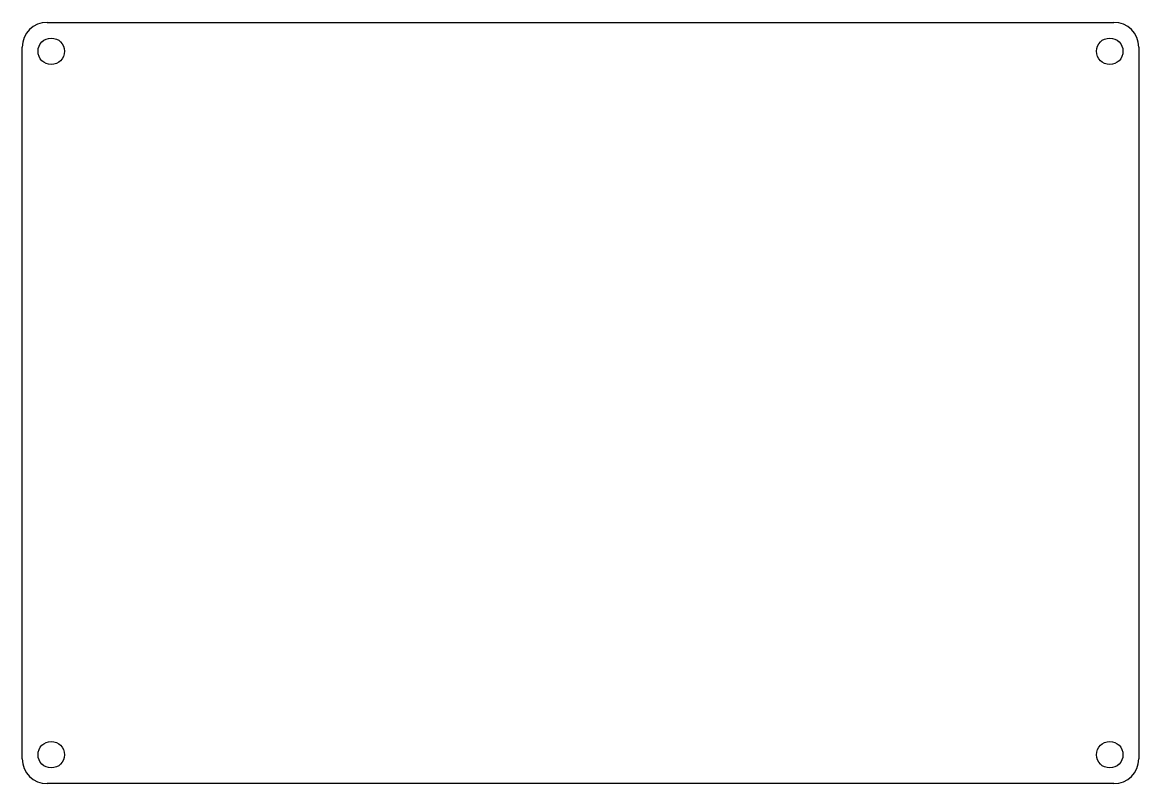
# Model space of a CAD drawing. Header units: metres. Extents: x 50 to 185, y 0 to 92.
import ezdxf

# ---------------------------------------------------------------- set-up
doc = ezdxf.new("R2010")
doc.units = ezdxf.units.M

msp = doc.modelspace()

# ---------------------------------------------------------------- linework, layer by layer
at = {"layer": 'HOLES_M3'}
for centre in [(53.5, 88.55), (181.5, 88.55), (53.5, 3.55), (181.5, 3.55)]:
    msp.add_circle(centre, 1.6, dxfattribs=at)
at = {"layer": 'OUTLINE'}
for p, q in [((53, 92.05), (182, 92.05)), ((50, 3.05), (50, 89.05)), ((185, 89.05), (185, 3.05)), ((182, 0.05), (53, 0.05))]:
    msp.add_line(p, q, dxfattribs=at)
for centre, start, end in [((53, 89.05), 90, -180), ((182, 89.05), 0, 90), ((53, 3.05), -180, -90), ((182, 3.05), -90, 0)]:
    msp.add_arc(centre, 3, start, end, dxfattribs=at)

doc.saveas('drawing.dxf')
